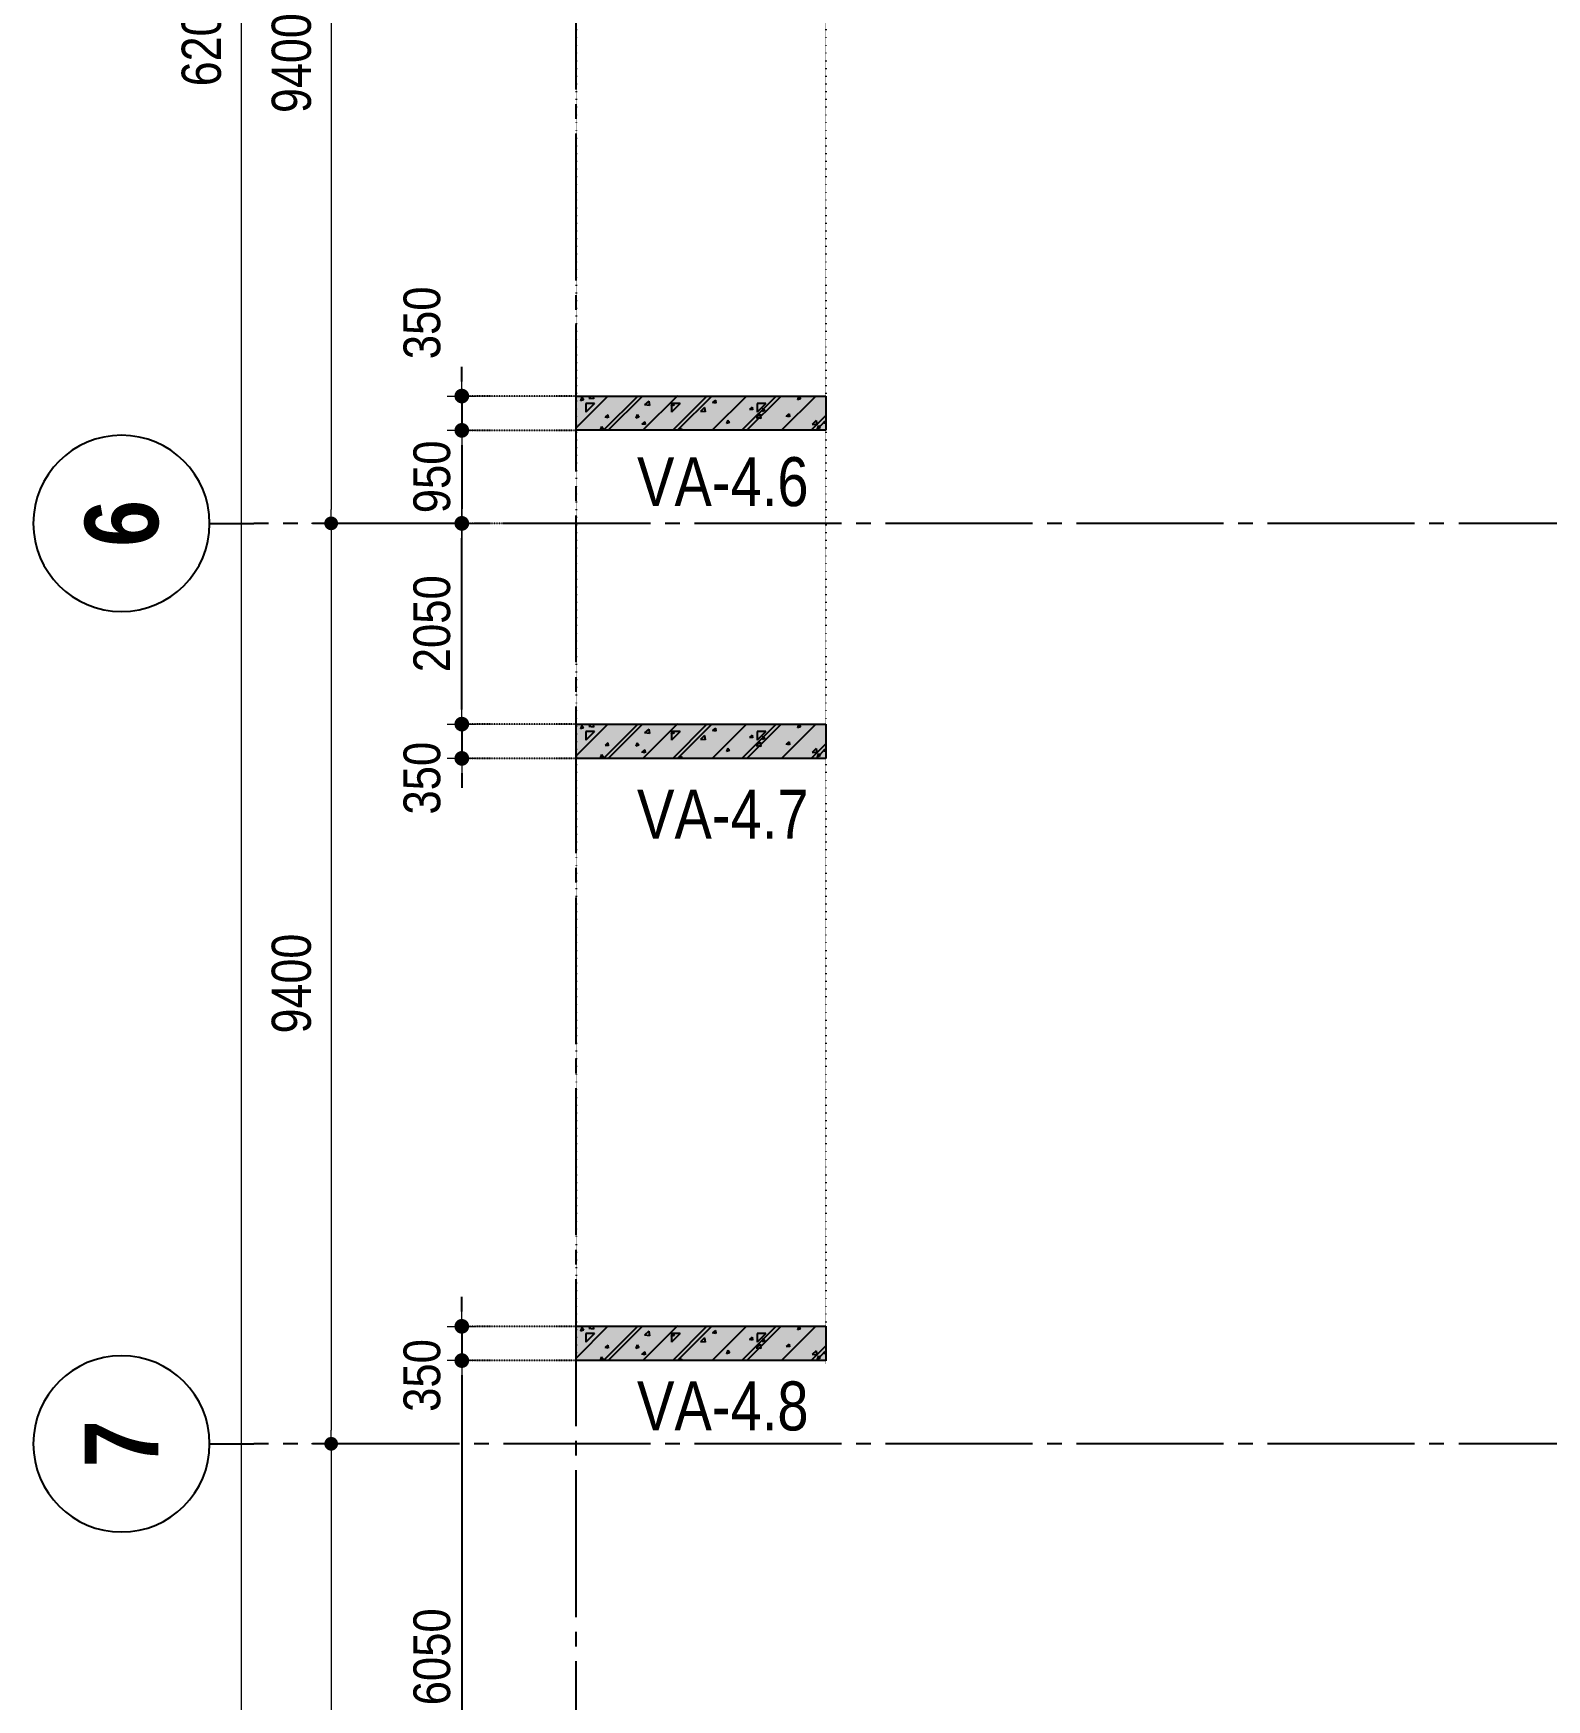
# Model space of a CAD drawing. Header units: millimetres. Extents: x -3973692 to -2843767, y 592734 to 838475.
# Drawn here: x -3154036 to -3138588, y 714118 to 731136 of the extents above; entities that cross this region are included whole.
import ezdxf
from ezdxf.enums import TextEntityAlignment as Align

# ---------------------------------------------------------------- set-up
doc = ezdxf.new("R2010")
doc.units = ezdxf.units.MM
doc.header["$MEASUREMENT"] = 0
doc.header["$PDMODE"] = 3
doc.header["$PDSIZE"] = -20
for name, pattern in [('CHG_XX_Luoi truc-Block A$0$MB_Luoi truc-150-TWA$0$Center101', [13, 10, -1, 1, -1]), ('DIVIDE2', [15.875, 6.35, -3.175, 0, -3.175, 0, -3.175]), ('DOT2', [0.125, 0, -0.125]), ('HIDDEN5', [2.8375, 1.25, -1.5875])]:
    doc.linetypes.add(name, pattern=pattern)
doc.layers.get('0').update_dxf_attribs({"lineweight": 9})
doc.layers.get('Defpoints').update_dxf_attribs({"color": 10, "lineweight": 0})
for name, color, linetype, lineweight in [("'S_General_Dim_1", 1, 'Continuous', 18), ("'S_General_Divide_3 Intermediate", 3, 'DIVIDE2', 40), ('CHG_XX_Cot_Block A-T4-7$0$DBAO', 3, 'Continuous', 13), ('CHG_XX_Luoi truc-Block A$0$Dim 200', 1, 'Continuous', 5), ('TEXT', 7, 'Continuous', 15)]:
    doc.layers.add(name, color=color, linetype=linetype, lineweight=lineweight)
for name, color, linetype in [('CHG_XX_Cot_Block A-T4-7$0$mb_cot tang 9-13 twa$0$Concrete Hatch', 218, 'Continuous'), ('CHG_XX_Cot_Block A-T4-7$0$mb_cot tang 9-13 twa$0$Concrete Line', 6, 'Continuous'), ('CHG_XX_Cot_Block A-T4-7$0$mb_cot tang 9-13 twa$0$Concrete Solid', 216, 'Continuous'), ('CHG_XX_Luoi truc-Block A$0$MB_Luoi truc-150-TWA$0$Grid', 34, 'Continuous'), ('CHG_XX_Luoi truc-Block A$0$MB_Luoi truc-150-TWA$0$Grid Line', 251, 'CHG_XX_Luoi truc-Block A$0$MB_Luoi truc-150-TWA$0$Center101'), ('dim', 1, 'Continuous')]:
    doc.layers.add(name, color=color, linetype=linetype)
doc.styles.add('arial', font='arial.ttf', dxfattribs={"width": 0.85})
doc.styles.add('CHG_XX_Luoi truc-Block A$0$MB_Luoi truc-150-TWA$0$Grid A-F$0$VNI-HelveCB', font='')
doc.styles.add('CHG_XX_Luoi truc-Block A$0$Star-HelCon', font='')
doc.styles.add('TTP-HelCon', font='')
doc.styles.get('CHG_XX_Luoi truc-Block A$0$MB_Luoi truc-150-TWA$0$Grid A-F$0$VNI-HelveCB').set_extended_font_data('VNI-Helve-Condense', bold=True)
doc.styles.get('CHG_XX_Luoi truc-Block A$0$Star-HelCon').set_extended_font_data('VNI-Helve-Condense')
doc.styles.get('TTP-HelCon').set_extended_font_data('VNI-Helve-Condense')
doc.dimstyles.new('150', dxfattribs={"dimscale": 150, "dimtxt": 2.5, "dimasz": 1, "dimexe": 0, "dimexo": 0, "dimgap": 0.75, "dimtad": 1, "dimdec": 0, "dimzin": 9, "dimdsep": 46, "dimtxsty": 'arial', "dimblk1": 'DIMDOT', "dimblk2": 'DIMDOT', "dimsah": 1, "dimcen": 2, "dimdle": 3, "dimclre": 8, "dimclrt": 2, "dimadec": 0, "dimazin": 0, "dimtfac": 1, "dimtdec": 0, "dimtix": 1, "dimtmove": 2, "dimatfit": 3, "dimldrblk": 'DIMPIJL', "dimfxl": 1, "dimtvp": 1.8, "dimtolj": 1, "dimtzin": 0, "dimarcsym": 0})
doc.dimstyles.new('CHG_XX_Luoi truc-Block A$0$Dim 200', dxfattribs={"dimscale": 200, "dimtxt": 2, "dimasz": 0.7, "dimexe": 1, "dimexo": 1, "dimgap": 1, "dimtad": 1, "dimdec": 0, "dimzin": 12, "dimdsep": 46, "dimtxsty": 'CHG_XX_Luoi truc-Block A$0$Star-HelCon', "dimblk": 'CHG_XX_Luoi truc-Block A$0$_Dot', "dimcen": 1, "dimclrd": 256, "dimclre": 256, "dimclrt": 3, "dimadec": 0, "dimazin": 0, "dimtfac": 1, "dimtdec": 0, "dimtix": 1, "dimtmove": 2, "dimatfit": 3, "dimldrblk": 'CHG_XX_Luoi truc-Block A$0$HTT Arrow 30', "dimfxl": 1, "dimtolj": 1, "dimtzin": 0, "dimarcsym": 0})

# ---------------------------------------------------------------- blocks, each defined once
blk = doc.blocks.new('*U3015')
at = {"layer": 'CHG_XX_Luoi truc-Block A$0$MB_Luoi truc-150-TWA$0$Grid Line'}
blk.add_line((0, 0), (0, 467), dxfattribs=at)
at = {"layer": 'CHG_XX_Luoi truc-Block A$0$MB_Luoi truc-150-TWA$0$Grid', "lineweight": -2, "style": 'CHG_XX_Luoi truc-Block A$0$MB_Luoi truc-150-TWA$0$Grid A-F$0$VNI-HelveCB'}
for tag, p in [('GRIDSUB', (0, 476)), ('GRID', (0, -9))]:
    blk.add_attdef(tag, text='', height=5, dxfattribs=at).set_placement(p, align=Align.MIDDLE)
blk = doc.blocks.new('CHG_XX_Luoi truc-Block A$0$_Dot')
at = {"color": 0, "linetype": 'ByBlock', "lineweight": -2}
blk.add_line((-0.5, 0), (-1, 0), dxfattribs=at)
at = {"color": 0, "linetype": 'ByBlock', "const_width": 0.5}
blk.add_lwpolyline([(-0.25, 0, 1), (0.25, 0, 1)], format="xyb", close=True, dxfattribs=at)
blk = doc.blocks.new('*D3000')
at = {"layer": 'CHG_XX_Luoi truc-Block A$0$Dim 200', "lineweight": -2, "transparency": 16777216}
for p, q in [((-1678, 125560), (-2700, 125560)), ((-2500, 125420), (-2500, 116300)), ((-1828, 116160), (-2700, 116160))]:
    blk.add_line(p, q, dxfattribs=at)
at = {"layer": 'Defpoints', "color": 0, "transparency": 16777216}
for p in [(-1478, 125560), (-2500, 116160), (-1628, 116160)]:
    blk.add_point(p, dxfattribs=at)
at = {"layer": 'CHG_XX_Luoi truc-Block A$0$Dim 200', "lineweight": -2, "transparency": 16777216, "xscale": 140, "yscale": 140, "zscale": 140}
for p, rotation in [((-2500, 125560), 90), ((-2500, 116160), 270)]:
    blk.add_blockref('CHG_XX_Luoi truc-Block A$0$_Dot', p, dxfattribs=dict(at, rotation=rotation))
at = {"layer": 'CHG_XX_Luoi truc-Block A$0$Dim 200', "color": 3, "transparency": 16777216, "insert": (-2904, 120860), "char_height": 400, "attachment_point": 5, "rotation": 90, "style": 'CHG_XX_Luoi truc-Block A$0$Star-HelCon'}
blk.add_mtext('\\A1;9400', dxfattribs=at)
blk = doc.blocks.new('CHG_XX_Luoi truc-Block A$0$HTT Arrow 30')
blk.add_hatch(color=256).paths.add_polyline_path([(-2.5, 0.375), (-2.5, -0.375), (0, 0)])
at = {"color": 0, "linetype": 'ByBlock', "lineweight": -2}
for p, q in [((0, 0), (-2.5, 0.375)), ((-2.5, -0.375), (-2.5, 0.375)), ((0, 0), (-2.5, -0.375))]:
    blk.add_line(p, q, dxfattribs=at)
blk = doc.blocks.new('*D3001')
at = {"layer": 'CHG_XX_Luoi truc-Block A$0$Dim 200', "lineweight": -2, "transparency": 16777216}
for p, q in [((-1828, 116160), (-2700, 116160)), ((-2500, 116020), (-2500, 106900)), ((-1678, 106760), (-2700, 106760))]:
    blk.add_line(p, q, dxfattribs=at)
at = {"layer": 'Defpoints', "color": 0, "transparency": 16777216}
for p in [(-1628, 116160), (-2500, 106760), (-1478, 106760)]:
    blk.add_point(p, dxfattribs=at)
at = {"layer": 'CHG_XX_Luoi truc-Block A$0$Dim 200', "lineweight": -2, "transparency": 16777216, "xscale": 140, "yscale": 140, "zscale": 140}
for p, rotation in [((-2500, 116160), 90), ((-2500, 106760), 270)]:
    blk.add_blockref('CHG_XX_Luoi truc-Block A$0$_Dot', p, dxfattribs=dict(at, rotation=rotation))
at = {"layer": 'CHG_XX_Luoi truc-Block A$0$Dim 200', "color": 3, "transparency": 16777216, "insert": (-2904, 111460), "char_height": 400, "attachment_point": 5, "rotation": 90, "style": 'CHG_XX_Luoi truc-Block A$0$Star-HelCon'}
blk.add_mtext('\\A1;9400', dxfattribs=at)
blk = doc.blocks.new('*D3002')
at = {"layer": 'CHG_XX_Luoi truc-Block A$0$Dim 200', "lineweight": -2, "transparency": 16777216}
for p, q in [((-1678, 106760), (-2700, 106760)), ((-2500, 106620), (-2500, 97800)), ((-1678, 97660), (-2700, 97660))]:
    blk.add_line(p, q, dxfattribs=at)
at = {"layer": 'Defpoints', "color": 0, "transparency": 16777216}
for p in [(-1478, 106760), (-2500, 97660), (-1478, 97660)]:
    blk.add_point(p, dxfattribs=at)
at = {"layer": 'CHG_XX_Luoi truc-Block A$0$Dim 200', "lineweight": -2, "transparency": 16777216, "xscale": 140, "yscale": 140, "zscale": 140}
for p, rotation in [((-2500, 106760), 90), ((-2500, 97660), 270)]:
    blk.add_blockref('CHG_XX_Luoi truc-Block A$0$_Dot', p, dxfattribs=dict(at, rotation=rotation))
at = {"layer": 'CHG_XX_Luoi truc-Block A$0$Dim 200', "color": 3, "transparency": 16777216, "insert": (-2904, 102210), "char_height": 400, "attachment_point": 5, "rotation": 90, "style": 'CHG_XX_Luoi truc-Block A$0$Star-HelCon'}
blk.add_mtext('\\A1;9100', dxfattribs=at)
blk = doc.blocks.new('*D3004')
at = {"layer": 'CHG_XX_Luoi truc-Block A$0$Dim 200', "lineweight": -2, "transparency": 16777216}
for p, q in [((-2389, 152260), (-3618, 152260)), ((-3418, 152120), (-3418, 90400)), ((-2354, 90260), (-3618, 90260))]:
    blk.add_line(p, q, dxfattribs=at)
at = {"layer": 'Defpoints', "color": 0, "transparency": 16777216}
for p in [(-2189, 152260), (-3418, 90260), (-2154, 90260)]:
    blk.add_point(p, dxfattribs=at)
at = {"layer": 'CHG_XX_Luoi truc-Block A$0$Dim 200', "lineweight": -2, "transparency": 16777216, "xscale": 140, "yscale": 140, "zscale": 140}
for p, rotation in [((-3418, 152260), 90), ((-3418, 90260), 270)]:
    blk.add_blockref('CHG_XX_Luoi truc-Block A$0$_Dot', p, dxfattribs=dict(at, rotation=rotation))
at = {"layer": 'CHG_XX_Luoi truc-Block A$0$Dim 200', "color": 3, "transparency": 16777216, "insert": (-3823, 121260), "char_height": 400, "attachment_point": 5, "rotation": 90, "style": 'CHG_XX_Luoi truc-Block A$0$Star-HelCon'}
blk.add_mtext('\\A1;62000', dxfattribs=at)
blk = doc.blocks.new('*U3014')
at = {"layer": 'CHG_XX_Luoi truc-Block A$0$MB_Luoi truc-150-TWA$0$Grid', "lineweight": -2}
blk.add_line((0, 407), (0, 404), dxfattribs=at)
blk.add_circle((0, 413), 6, dxfattribs=at)
at = {"layer": 'CHG_XX_Luoi truc-Block A$0$MB_Luoi truc-150-TWA$0$Grid Line'}
blk.add_line((0, 0), (0, 404), dxfattribs=at)
at = {"layer": 'CHG_XX_Luoi truc-Block A$0$MB_Luoi truc-150-TWA$0$Grid', "lineweight": -2, "style": 'CHG_XX_Luoi truc-Block A$0$MB_Luoi truc-150-TWA$0$Grid A-F$0$VNI-HelveCB'}
for tag, p in [('GRIDSUB', (0, 413)), ('GRID', (0, -9))]:
    blk.add_attdef(tag, text='', height=5, dxfattribs=at).set_placement(p, align=Align.MIDDLE)
blk = doc.blocks.new('a')
at = {"layer": 'TEXT', "color": 3, "style": 'TTP-HelCon'}
for s, p in [('VA-4.6', (622, -35914)), ('VA-4.7', (622, -39311)), ('VA-4.8', (622, -45353))]:
    blk.add_text(s, height=500, dxfattribs=at).set_placement(p)
blk = doc.blocks.new('DIMDOT')
for p, q in [((1, 0), (-1, 0)), ((0, -1), (0, 1))]:
    blk.add_line(p, q)
at = {"const_width": 0.5}
blk.add_lwpolyline([(-0.25, 0, 1), (0.25, 0, 1)], format="xyb", close=True, dxfattribs=at)
blk = doc.blocks.new('*D630')
at = {"layer": "'S_General_Dim_1", "color": 0, "lineweight": -2, "transparency": 16777216}
for p, q in [((-3149662, 727581), (-3149662, 727731)), ((-3149662, 727431), (-3149662, 727081)), ((-3149662, 726931), (-3149662, 726781))]:
    blk.add_line(p, q, dxfattribs=at)
at = {"layer": "'S_General_Dim_1", "color": 8, "linetype": 'HIDDEN5', "lineweight": -2, "transparency": 16777216}
for p, q in [((-3148495, 727431), (-3149662, 727431)), ((-3148495, 727081), (-3149662, 727081))]:
    blk.add_line(p, q, dxfattribs=at)
at = {"layer": 'Defpoints', "color": 0, "transparency": 16777216}
for p in [(-3148495, 727431), (-3149662, 727081), (-3148495, 727081)]:
    blk.add_point(p, dxfattribs=at)
at = {"layer": "'S_General_Dim_1", "color": 0, "lineweight": -2, "transparency": 16777216, "xscale": 150, "yscale": 150, "zscale": 150}
for p, rotation in [((-3149662, 727431), 270), ((-3149662, 727081), 90)]:
    blk.add_blockref('DIMDOT', p, dxfattribs=dict(at, rotation=rotation))
at = {"layer": "'S_General_Dim_1", "color": 2, "transparency": 16777216, "insert": (-3150067, 728179), "char_height": 375, "attachment_point": 5, "rotation": 90, "style": 'arial'}
blk.add_mtext('\\A1;350', dxfattribs=at)
blk = doc.blocks.new('DIMPIJL')
at = {"linetype": 'ByBlock'}
blk.add_solid([(-2.5, 0.42), (-2.5, -0.42), (0, 0)], dxfattribs=at)
blk = doc.blocks.new('*D631')
at = {"layer": "'S_General_Dim_1", "color": 0, "lineweight": -2, "transparency": 16777216}
for p, q in [((-3149662, 724231), (-3149662, 724381)), ((-3149662, 724081), (-3149662, 723731)), ((-3149662, 723581), (-3149662, 723431))]:
    blk.add_line(p, q, dxfattribs=at)
at = {"layer": "'S_General_Dim_1", "color": 8, "linetype": 'HIDDEN5', "lineweight": -2, "transparency": 16777216}
for p, q in [((-3148495, 724081), (-3149662, 724081)), ((-3148495, 723731), (-3149662, 723731))]:
    blk.add_line(p, q, dxfattribs=at)
at = {"layer": 'Defpoints', "color": 0, "transparency": 16777216}
for p in [(-3148495, 724081), (-3149662, 723731), (-3148495, 723731)]:
    blk.add_point(p, dxfattribs=at)
at = {"layer": "'S_General_Dim_1", "color": 0, "lineweight": -2, "transparency": 16777216, "xscale": 150, "yscale": 150, "zscale": 150}
for p, rotation in [((-3149662, 724081), 270), ((-3149662, 723731), 90)]:
    blk.add_blockref('DIMDOT', p, dxfattribs=dict(at, rotation=rotation))
at = {"layer": "'S_General_Dim_1", "color": 2, "transparency": 16777216, "insert": (-3150067, 723529), "char_height": 375, "attachment_point": 5, "rotation": 90, "style": 'arial'}
blk.add_mtext('\\A1;350', dxfattribs=at)
blk = doc.blocks.new('*D632')
at = {"layer": "'S_General_Dim_1", "color": 0, "lineweight": -2, "transparency": 16777216}
for p, q in [((-3149662, 718081), (-3149662, 718231)), ((-3149662, 717931), (-3149662, 717581)), ((-3149662, 717431), (-3149662, 717281))]:
    blk.add_line(p, q, dxfattribs=at)
at = {"layer": "'S_General_Dim_1", "color": 8, "linetype": 'HIDDEN5', "lineweight": -2, "transparency": 16777216}
for p, q in [((-3148495, 717931), (-3149662, 717931)), ((-3148495, 717581), (-3149662, 717581))]:
    blk.add_line(p, q, dxfattribs=at)
at = {"layer": 'Defpoints', "color": 0, "transparency": 16777216}
for p in [(-3148495, 717931), (-3149662, 717581), (-3148495, 717581)]:
    blk.add_point(p, dxfattribs=at)
at = {"layer": "'S_General_Dim_1", "color": 0, "lineweight": -2, "transparency": 16777216, "xscale": 150, "yscale": 150, "zscale": 150}
for p, rotation in [((-3149662, 717931), 270), ((-3149662, 717581), 90)]:
    blk.add_blockref('DIMDOT', p, dxfattribs=dict(at, rotation=rotation))
at = {"layer": "'S_General_Dim_1", "color": 2, "transparency": 16777216, "insert": (-3150067, 717429), "char_height": 375, "attachment_point": 5, "rotation": 90, "style": 'arial'}
blk.add_mtext('\\A1;350', dxfattribs=at)
blk = doc.blocks.new('*D633')
at = {"layer": "'S_General_Dim_1", "color": 8, "linetype": 'HIDDEN5', "lineweight": -2, "transparency": 16777216}
for p, q in [((-3148495, 717581), (-3149662, 717581)), ((-3147445, 711531), (-3149662, 711531))]:
    blk.add_line(p, q, dxfattribs=at)
at = {"layer": "'S_General_Dim_1", "color": 0, "lineweight": -2, "transparency": 16777216}
blk.add_line((-3149662, 717431), (-3149662, 711681), dxfattribs=at)
at = {"layer": 'Defpoints', "color": 0, "transparency": 16777216}
for p in [(-3148495, 717581), (-3149662, 711531), (-3147445, 711531)]:
    blk.add_point(p, dxfattribs=at)
at = {"layer": "'S_General_Dim_1", "color": 0, "lineweight": -2, "transparency": 16777216, "xscale": 150, "yscale": 150, "zscale": 150}
for p, rotation in [((-3149662, 717581), 90), ((-3149662, 711531), 270)]:
    blk.add_blockref('DIMDOT', p, dxfattribs=dict(at, rotation=rotation))
at = {"layer": "'S_General_Dim_1", "color": 2, "transparency": 16777216, "insert": (-3149966, 714556), "char_height": 375, "attachment_point": 5, "rotation": 90, "style": 'arial'}
blk.add_mtext('\\A1;6050', dxfattribs=at)
blk = doc.blocks.new('*D519')
at = {"layer": "'S_General_Dim_1", "color": 8, "linetype": 'HIDDEN5', "lineweight": -2, "transparency": 16777216}
for p, q in [((-3148495, 727081), (-3149662, 727081)), ((-3148495, 726131), (-3149662, 726131))]:
    blk.add_line(p, q, dxfattribs=at)
at = {"layer": "'S_General_Dim_1", "color": 0, "lineweight": -2, "transparency": 16777216}
blk.add_line((-3149662, 726931), (-3149662, 726281), dxfattribs=at)
at = {"layer": 'Defpoints', "color": 0, "transparency": 16777216}
for p in [(-3148495, 727081), (-3149662, 726131), (-3148495, 726131)]:
    blk.add_point(p, dxfattribs=at)
at = {"layer": "'S_General_Dim_1", "color": 0, "lineweight": -2, "transparency": 16777216, "xscale": 150, "yscale": 150, "zscale": 150}
for p, rotation in [((-3149662, 727081), 90), ((-3149662, 726131), 270)]:
    blk.add_blockref('DIMDOT', p, dxfattribs=dict(at, rotation=rotation))
at = {"layer": "'S_General_Dim_1", "color": 2, "transparency": 16777216, "insert": (-3149966, 726606), "char_height": 375, "attachment_point": 5, "rotation": 90, "style": 'arial'}
blk.add_mtext('\\A1;950', dxfattribs=at)
blk = doc.blocks.new('*D520')
at = {"layer": "'S_General_Dim_1", "color": 8, "linetype": 'HIDDEN5', "lineweight": -2, "transparency": 16777216}
for p, q in [((-3148495, 726131), (-3149662, 726131)), ((-3148495, 724081), (-3149662, 724081))]:
    blk.add_line(p, q, dxfattribs=at)
at = {"layer": "'S_General_Dim_1", "color": 0, "lineweight": -2, "transparency": 16777216}
blk.add_line((-3149662, 724231), (-3149662, 725981), dxfattribs=at)
at = {"layer": 'Defpoints', "color": 0, "transparency": 16777216}
for p in [(-3149662, 726131), (-3148495, 726131), (-3148495, 724081)]:
    blk.add_point(p, dxfattribs=at)
at = {"layer": "'S_General_Dim_1", "color": 0, "lineweight": -2, "transparency": 16777216, "xscale": 150, "yscale": 150, "zscale": 150}
for p, rotation in [((-3149662, 726131), 90), ((-3149662, 724081), 270)]:
    blk.add_blockref('DIMDOT', p, dxfattribs=dict(at, rotation=rotation))
at = {"layer": "'S_General_Dim_1", "color": 2, "transparency": 16777216, "insert": (-3149966, 725106), "char_height": 375, "attachment_point": 5, "rotation": 90, "style": 'arial'}
blk.add_mtext('\\A1;2050', dxfattribs=at)
blk = doc.blocks.new('CHG_XX_Luoi truc-Block A')
at = {"layer": 'CHG_XX_Luoi truc-Block A$0$MB_Luoi truc-150-TWA$0$Grid', "xscale": 150, "yscale": 150, "zscale": 150}
blk.add_blockref('*U3015', (0, 87440.7), dxfattribs=at)
at = {"layer": 'CHG_XX_Luoi truc-Block A$0$MB_Luoi truc-150-TWA$0$Grid'}
ref = blk.add_blockref('*U3014', (57309.5, 116159.6), dxfattribs=dict(at, xscale=-150, yscale=150, zscale=150, rotation=90))
ref.add_attrib('GRIDSUB', '6', dxfattribs={"lineweight": -2, "height": 750, "rotation": 90, "style": 'CHG_XX_Luoi truc-Block A$0$MB_Luoi truc-150-TWA$0$Grid A-F$0$VNI-HelveCB'}).set_placement((-4640.5, 116159.6), align=Align.MIDDLE)
ref = blk.add_blockref('*U3014', (57309.5, 106759.6), dxfattribs=dict(at, xscale=-150, yscale=150, zscale=150, rotation=90))
ref.add_attrib('GRIDSUB', '7', dxfattribs={"lineweight": -2, "height": 750, "rotation": 90, "style": 'CHG_XX_Luoi truc-Block A$0$MB_Luoi truc-150-TWA$0$Grid A-F$0$VNI-HelveCB'}).set_placement((-4640.5, 106759.6), align=Align.MIDDLE)
at = {"layer": 'CHG_XX_Luoi truc-Block A$0$Dim 200'}
for base, p1, p2, picture, middle in [((-3418.5, 90259.6), (-2189.1, 152259.6), (-2154.2, 90259.6), '*D3004', (-3822.7, 121259.6)), ((-2500, 116159.6), (-1478.1, 125559.6), (-1628.1, 116159.6), '*D3000', (-2904.3, 120859.6)), ((-2500, 106759.6), (-1628.1, 116159.6), (-1478.1, 106759.6), '*D3001', (-2904.3, 111459.6)), ((-2500, 97659.6), (-1478.1, 106759.6), (-1478.1, 97659.6), '*D3002', (-2904.3, 102209.6))]:
    dim = blk.add_linear_dim(base=base, p1=p1, p2=p2, angle=90, dimstyle='CHG_XX_Luoi truc-Block A$0$Dim 200', dxfattribs=at)
    dim.commit()
    dim.dimension.update_dxf_attribs({"geometry": picture, "text_midpoint": middle})
blk = doc.blocks.new('CHG_XX_Cot_Block A-T4-7')
at = {"layer": 'CHG_XX_Cot_Block A-T4-7$0$mb_cot tang 9-13 twa$0$Concrete Solid'}
for points in [[(8014952, 1203034), (8017502, 1203034), (8017502, 1202684), (8014952, 1202684)], [(8014952, 1199684), (8017502, 1199684), (8017502, 1199334), (8014952, 1199334)], [(8014952, 1193534), (8017502, 1193534), (8017502, 1193184), (8014952, 1193184)]]:
    blk.add_hatch(color=256, dxfattribs=at).paths.add_polyline_path(points)
at = {"layer": 'CHG_XX_Cot_Block A-T4-7$0$mb_cot tang 9-13 twa$0$Concrete Hatch'}
for p, q in [((8015277, 1203034), (8014952, 1202709)), ((8015010, 1203021), (8014997, 1202986)), ((8015027, 1202996), (8014997, 1202986)), ((8015010, 1203021), (8015027, 1202996)), ((8015052, 1202959), (8015052, 1202871)), ((8015140, 1202959), (8015052, 1202959)), ((8015140, 1202959), (8015052, 1202871)), ((8015107, 1203034), (8015082, 1203010)), ((8015130, 1203004), (8015082, 1203010)), ((8015125, 1203034), (8015130, 1203004)), ((8015581, 1203034), (8015231, 1202684)), ((8015631, 1203034), (8015281, 1202684)), ((8015984, 1203034), (8015634, 1202684)), ((8015693, 1202983), (8015652, 1202944)), ((8015700, 1202938), (8015652, 1202944)), ((8015693, 1202983), (8015700, 1202938)), ((8015937, 1202966), (8015923, 1202931)), ((8015927, 1202959), (8015927, 1202871)), ((8016015, 1202959), (8015927, 1202959)), ((8016015, 1202959), (8015927, 1202871)), ((8015937, 1202966), (8015954, 1202941)), ((8016288, 1203034), (8015938, 1202684)), ((8016338, 1203034), (8015988, 1202684)), ((8016000, 1203031), (8015988, 1203034)), ((8016000, 1203034), (8016000, 1203031)), ((8016692, 1203034), (8016342, 1202684)), ((8016374, 1202992), (8016345, 1202968)), ((8016377, 1202962), (8016345, 1202968)), ((8016374, 1202992), (8016377, 1202962)), ((8016995, 1203034), (8016645, 1202684)), ((8017045, 1203034), (8016695, 1202684)), ((8016802, 1202959), (8016802, 1202871)), ((8016890, 1202959), (8016802, 1202959)), ((8016890, 1202959), (8016802, 1202871)), ((8017399, 1203034), (8017049, 1202684)), ((8017226, 1203032), (8017213, 1202997)), ((8017243, 1203007), (8017213, 1202997)), ((8017226, 1203032), (8017243, 1203007)), ((8015277, 1202841), (8015248, 1202817)), ((8015280, 1202811), (8015248, 1202817)), ((8015277, 1202841), (8015280, 1202811)), ((8015574, 1202844), (8015561, 1202809)), ((8015591, 1202819), (8015561, 1202809)), ((8015574, 1202844), (8015591, 1202819)), ((8015653, 1202772), (8015624, 1202748)), ((8015653, 1202772), (8015656, 1202742)), ((8015954, 1202941), (8015923, 1202931)), ((8016263, 1202916), (8016222, 1202877)), ((8016270, 1202872), (8016222, 1202877)), ((8016263, 1202916), (8016270, 1202872)), ((8016501, 1202789), (8016487, 1202754)), ((8016501, 1202789), (8016518, 1202764)), ((8016750, 1202922), (8016721, 1202898)), ((8016753, 1202893), (8016721, 1202898)), ((8016750, 1202922), (8016753, 1202893)), ((8016832, 1202850), (8016792, 1202811)), ((8016839, 1202806), (8016792, 1202811)), ((8016832, 1202850), (8016839, 1202806)), ((8016863, 1202911), (8016850, 1202876)), ((8016880, 1202886), (8016850, 1202876)), ((8016863, 1202911), (8016880, 1202886)), ((8017126, 1202853), (8017097, 1202829)), ((8017129, 1202823), (8017097, 1202829)), ((8017126, 1202853), (8017129, 1202823)), ((8017502, 1202834), (8017352, 1202684)), ((8017402, 1202784), (8017362, 1202745)), ((8017502, 1202784), (8017402, 1202684)), ((8017402, 1202784), (8017409, 1202739)), ((8017502, 1202784), (8017474, 1202760)), ((8015212, 1202722), (8015198, 1202687)), ((8015229, 1202697), (8015198, 1202687)), ((8015212, 1202722), (8015229, 1202697)), ((8015656, 1202742), (8015624, 1202748)), ((8016029, 1202703), (8016007, 1202684)), ((8016029, 1202703), (8016031, 1202684)), ((8016518, 1202764), (8016487, 1202754)), ((8017409, 1202739), (8017362, 1202745)), ((8017427, 1202734), (8017414, 1202699)), ((8017444, 1202709), (8017414, 1202699)), ((8017427, 1202734), (8017444, 1202709)), ((8017502, 1202754), (8017474, 1202760)), ((8015277, 1199684), (8014952, 1199359)), ((8015010, 1199671), (8014997, 1199636)), ((8015027, 1199646), (8014997, 1199636)), ((8015010, 1199671), (8015027, 1199646)), ((8015052, 1199609), (8015052, 1199521)), ((8015140, 1199609), (8015052, 1199609)), ((8015140, 1199609), (8015052, 1199521)), ((8015107, 1199684), (8015082, 1199660)), ((8015130, 1199654), (8015082, 1199660)), ((8015125, 1199684), (8015130, 1199654)), ((8015581, 1199684), (8015231, 1199334)), ((8015631, 1199684), (8015281, 1199334)), ((8015984, 1199684), (8015634, 1199334)), ((8015693, 1199633), (8015652, 1199594)), ((8015700, 1199588), (8015652, 1199594)), ((8015693, 1199633), (8015700, 1199588)), ((8015937, 1199616), (8015923, 1199581)), ((8015954, 1199591), (8015923, 1199581)), ((8015927, 1199609), (8015927, 1199521)), ((8016015, 1199609), (8015927, 1199609)), ((8016015, 1199609), (8015927, 1199521)), ((8015937, 1199616), (8015954, 1199591)), ((8016288, 1199684), (8015938, 1199334)), ((8016338, 1199684), (8015988, 1199334)), ((8016000, 1199681), (8015988, 1199684)), ((8016000, 1199684), (8016000, 1199681)), ((8016263, 1199566), (8016222, 1199527)), ((8016263, 1199566), (8016270, 1199522)), ((8016692, 1199684), (8016342, 1199334)), ((8016374, 1199642), (8016345, 1199618)), ((8016377, 1199612), (8016345, 1199618)), ((8016374, 1199642), (8016377, 1199612)), ((8016995, 1199684), (8016645, 1199334)), ((8017045, 1199684), (8016695, 1199334)), ((8016750, 1199572), (8016721, 1199548)), ((8016753, 1199543), (8016721, 1199548)), ((8016750, 1199572), (8016753, 1199543)), ((8016802, 1199609), (8016802, 1199521)), ((8016890, 1199609), (8016802, 1199609)), ((8016890, 1199609), (8016802, 1199521)), ((8016863, 1199561), (8016850, 1199526)), ((8016863, 1199561), (8016880, 1199536)), ((8017399, 1199684), (8017049, 1199334)), ((8017226, 1199682), (8017213, 1199647)), ((8017243, 1199657), (8017213, 1199647)), ((8017226, 1199682), (8017243, 1199657)), ((8015212, 1199372), (8015198, 1199337)), ((8015212, 1199372), (8015229, 1199347)), ((8015277, 1199491), (8015248, 1199467)), ((8015280, 1199461), (8015248, 1199467)), ((8015277, 1199491), (8015280, 1199461)), ((8015574, 1199494), (8015561, 1199459)), ((8015591, 1199469), (8015561, 1199459)), ((8015574, 1199494), (8015591, 1199469)), ((8015653, 1199422), (8015624, 1199398)), ((8015656, 1199392), (8015624, 1199398)), ((8015653, 1199422), (8015656, 1199392)), ((8016270, 1199522), (8016222, 1199527)), ((8016501, 1199439), (8016487, 1199404)), ((8016518, 1199414), (8016487, 1199404)), ((8016501, 1199439), (8016518, 1199414)), ((8016832, 1199500), (8016792, 1199461)), ((8016839, 1199456), (8016792, 1199461)), ((8016832, 1199500), (8016839, 1199456)), ((8016880, 1199536), (8016850, 1199526)), ((8017126, 1199503), (8017097, 1199479)), ((8017129, 1199473), (8017097, 1199479)), ((8017126, 1199503), (8017129, 1199473)), ((8017502, 1199484), (8017352, 1199334)), ((8017402, 1199434), (8017362, 1199395)), ((8017409, 1199389), (8017362, 1199395)), ((8017502, 1199434), (8017402, 1199334)), ((8017402, 1199434), (8017409, 1199389)), ((8017427, 1199384), (8017414, 1199349)), ((8017427, 1199384), (8017444, 1199359)), ((8017502, 1199434), (8017474, 1199410)), ((8017502, 1199404), (8017474, 1199410)), ((8015229, 1199347), (8015198, 1199337)), ((8016029, 1199353), (8016007, 1199334)), ((8016029, 1199353), (8016031, 1199334)), ((8017444, 1199359), (8017414, 1199349)), ((8015277, 1193534), (8014952, 1193209)), ((8015010, 1193521), (8014997, 1193486)), ((8015027, 1193496), (8014997, 1193486)), ((8015010, 1193521), (8015027, 1193496)), ((8015052, 1193459), (8015052, 1193371)), ((8015140, 1193459), (8015052, 1193459)), ((8015140, 1193459), (8015052, 1193371)), ((8015107, 1193534), (8015082, 1193510)), ((8015130, 1193504), (8015082, 1193510)), ((8015125, 1193534), (8015130, 1193504)), ((8015581, 1193534), (8015231, 1193184)), ((8015631, 1193534), (8015281, 1193184)), ((8015984, 1193534), (8015634, 1193184)), ((8015693, 1193483), (8015652, 1193444)), ((8015700, 1193438), (8015652, 1193444)), ((8015693, 1193483), (8015700, 1193438)), ((8015937, 1193466), (8015923, 1193431)), ((8015954, 1193441), (8015923, 1193431)), ((8015927, 1193459), (8015927, 1193371)), ((8016015, 1193459), (8015927, 1193459)), ((8016015, 1193459), (8015927, 1193371)), ((8015937, 1193466), (8015954, 1193441)), ((8016288, 1193534), (8015938, 1193184)), ((8016338, 1193534), (8015988, 1193184)), ((8016000, 1193531), (8015988, 1193534)), ((8016000, 1193534), (8016000, 1193531)), ((8016263, 1193416), (8016222, 1193377)), ((8016263, 1193416), (8016270, 1193372)), ((8016692, 1193534), (8016342, 1193184)), ((8016374, 1193492), (8016345, 1193468)), ((8016377, 1193462), (8016345, 1193468)), ((8016374, 1193492), (8016377, 1193462)), ((8016995, 1193534), (8016645, 1193184)), ((8017045, 1193534), (8016695, 1193184)), ((8016750, 1193422), (8016721, 1193398)), ((8016750, 1193422), (8016753, 1193393)), ((8016802, 1193459), (8016802, 1193371)), ((8016890, 1193459), (8016802, 1193459)), ((8016890, 1193459), (8016802, 1193371)), ((8017399, 1193534), (8017049, 1193184)), ((8017226, 1193532), (8017213, 1193497)), ((8017243, 1193507), (8017213, 1193497)), ((8017226, 1193532), (8017243, 1193507)), ((8015277, 1193341), (8015248, 1193317)), ((8015280, 1193311), (8015248, 1193317)), ((8015277, 1193341), (8015280, 1193311)), ((8015574, 1193344), (8015561, 1193309)), ((8015591, 1193319), (8015561, 1193309)), ((8015574, 1193344), (8015591, 1193319)), ((8015653, 1193272), (8015624, 1193248)), ((8015656, 1193242), (8015624, 1193248)), ((8015653, 1193272), (8015656, 1193242)), ((8016270, 1193372), (8016222, 1193377)), ((8016501, 1193289), (8016487, 1193254)), ((8016518, 1193264), (8016487, 1193254)), ((8016501, 1193289), (8016518, 1193264)), ((8016753, 1193393), (8016721, 1193398)), ((8016832, 1193350), (8016792, 1193311)), ((8016839, 1193306), (8016792, 1193311)), ((8016832, 1193350), (8016839, 1193306)), ((8016863, 1193411), (8016850, 1193376)), ((8016880, 1193386), (8016850, 1193376)), ((8016863, 1193411), (8016880, 1193386)), ((8017126, 1193353), (8017097, 1193329)), ((8017129, 1193323), (8017097, 1193329)), ((8017126, 1193353), (8017129, 1193323)), ((8017502, 1193334), (8017352, 1193184)), ((8017402, 1193284), (8017362, 1193245)), ((8017409, 1193239), (8017362, 1193245)), ((8017502, 1193284), (8017402, 1193184)), ((8017402, 1193284), (8017409, 1193239)), ((8017502, 1193284), (8017474, 1193260)), ((8017502, 1193254), (8017474, 1193260)), ((8015212, 1193222), (8015198, 1193187)), ((8015229, 1193197), (8015198, 1193187)), ((8015212, 1193222), (8015229, 1193197)), ((8016029, 1193203), (8016007, 1193184)), ((8016029, 1193203), (8016031, 1193184)), ((8017427, 1193234), (8017414, 1193199)), ((8017444, 1193209), (8017414, 1193199)), ((8017427, 1193234), (8017444, 1193209))]:
    blk.add_line(p, q, dxfattribs=at)
at = {"layer": 'CHG_XX_Cot_Block A-T4-7$0$mb_cot tang 9-13 twa$0$Concrete Line'}
for p, q in [((8014952, 1203034), (8017502, 1203034)), ((8014952, 1202684), (8014952, 1203034)), ((8017502, 1203034), (8017502, 1202684)), ((8017502, 1202684), (8014952, 1202684)), ((8014952, 1199684), (8017502, 1199684)), ((8014952, 1199334), (8014952, 1199684)), ((8017502, 1199684), (8017502, 1199334)), ((8017502, 1199334), (8014952, 1199334)), ((8014952, 1193534), (8017502, 1193534)), ((8014952, 1193184), (8014952, 1193534)), ((8017502, 1193534), (8017502, 1193184)), ((8017502, 1193184), (8014952, 1193184))]:
    blk.add_line(p, q, dxfattribs=at)
at = {"layer": 'CHG_XX_Cot_Block A-T4-7$0$DBAO'}
blk.add_blockref('CHG_XX_Luoi truc-Block A', (8014952, 1085574), dxfattribs=at)

msp = doc.modelspace()

# ---------------------------------------------------------------- linework, layer by layer
at = {"layer": 'dim', "linetype": 'DOT2', "ltscale": 10}
for p, q in [((-3148495.2, 755371), (-3148495.2, 717546)), ((-3145945.2, 755371), (-3145945.2, 717546))]:
    msp.add_line(p, q, dxfattribs=at)

# ---------------------------------------------------------------- block references
at = {"layer": "'S_General_Divide_3 Intermediate"}
msp.add_blockref('CHG_XX_Cot_Block A-T4-7', (-11163447.5, -475602.7), dxfattribs=at)
at = {"layer": 'TEXT'}
msp.add_blockref('a', (-3148495.2, 762221), dxfattribs=at)

# ---------------------------------------------------------------- dimensions: what is measured, and where the dimension line sits
at = {"layer": "'S_General_Dim_1"}
for base, p1, p2, picture, middle in [((-3149662.1, 727080.6), (-3148495.2, 727431), (-3148495.2, 727080.6), '*D630', (-3150067.3, 728179.3)), ((-3149662.1, 723731), (-3148495.2, 724080.6), (-3148495.2, 723731), '*D631', (-3150067.3, 723529.5)), ((-3149662.1, 717580.7), (-3148495.2, 717931), (-3148495.2, 717580.7), '*D632', (-3150067.3, 717429.5))]:
    dim = msp.add_linear_dim(base=base, p1=p1, p2=p2, angle=90, dimstyle='150', dxfattribs=at)
    dim.commit()
    dim.dimension.update_dxf_attribs({"geometry": picture, "text_midpoint": middle, "dimtype": 160})
for base, p1, p2, picture, middle in [((-3149662.1, 726130.6), (-3148495.2, 727080.6), (-3148495.2, 726130.6), '*D519', (-3149966, 726605.6)), ((-3149662.1, 726130.6), (-3148495.2, 724080.6), (-3148495.2, 726130.6), '*D520', (-3149966, 725105.6)), ((-3149662.1, 711530.6), (-3148495.2, 717580.7), (-3147445.2, 711530.6), '*D633', (-3149966, 714555.6))]:
    dim = msp.add_linear_dim(base=base, p1=p1, p2=p2, angle=90, dimstyle='150', dxfattribs=at)
    dim.commit()
    dim.dimension.update_dxf_attribs({"geometry": picture, "text_midpoint": middle})

doc.saveas('drawing.dxf')
